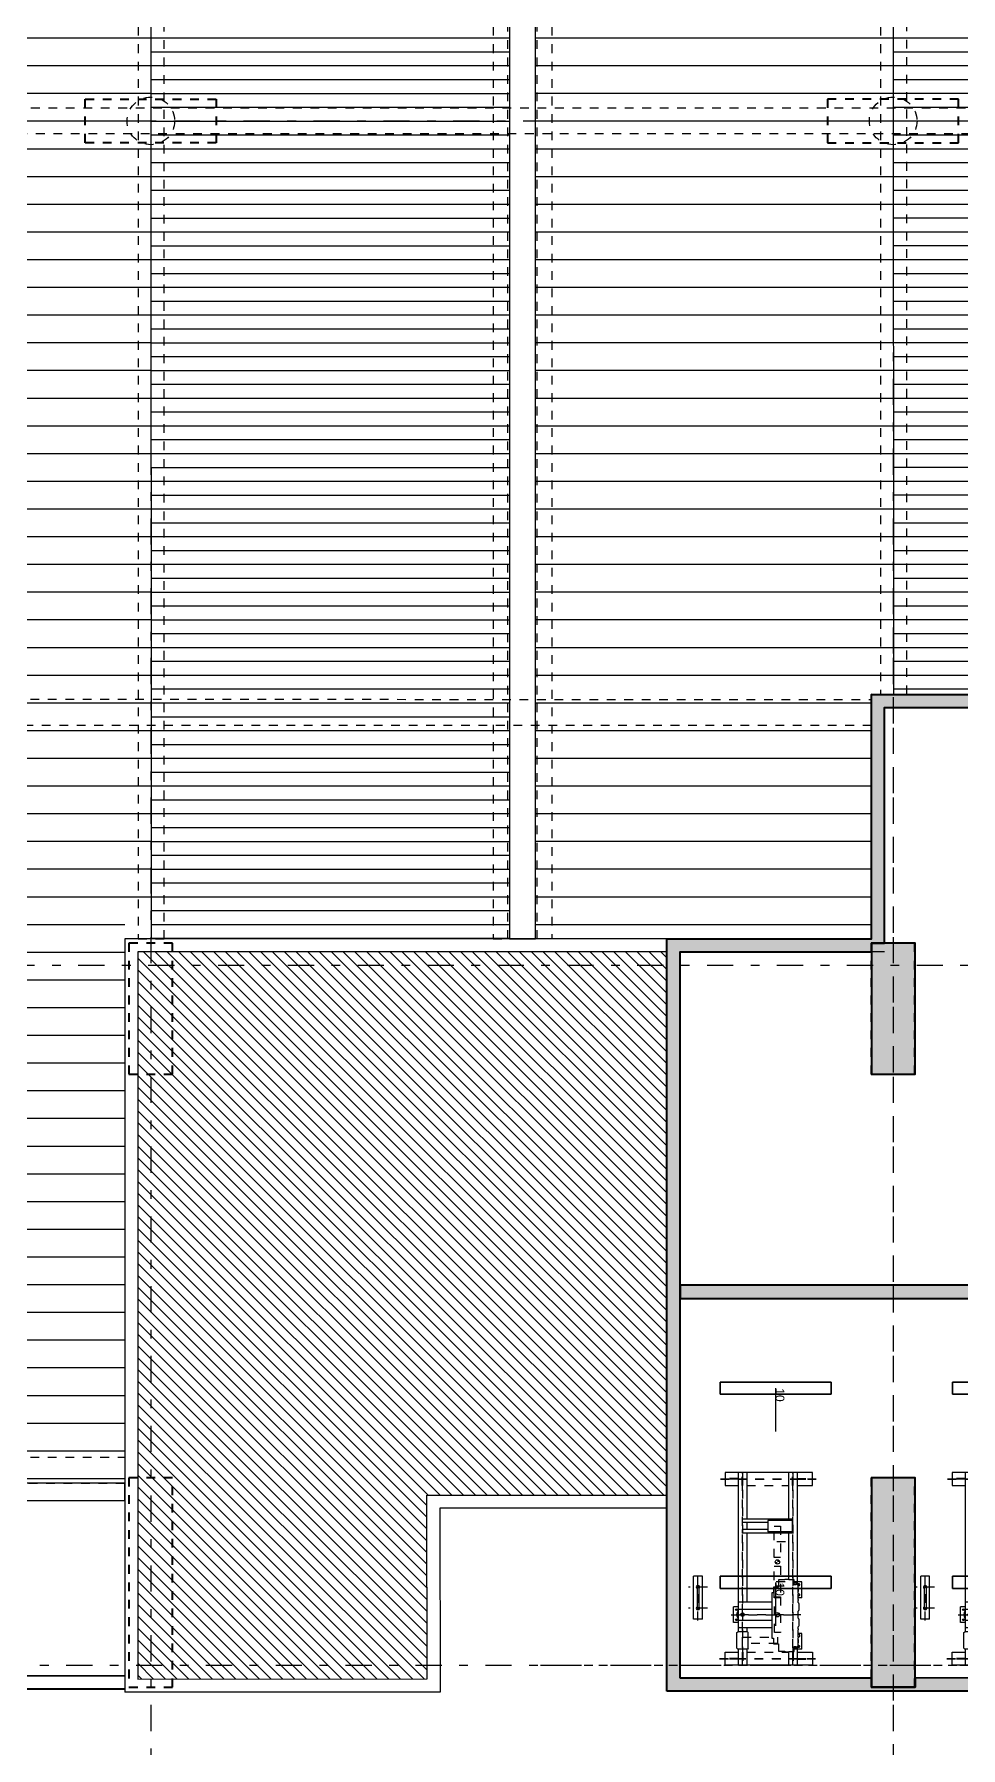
# Model space of a CAD drawing. Header units: millimetres. Extents: x 3781 to 4924, y 1639 to 1721.
# Drawn here: x 4886.32 to 4896.93, y 1649.56 to 1669.2 of the extents above; entities that cross this region are included whole.
import ezdxf

# ---------------------------------------------------------------- set-up
doc = ezdxf.new("R2010")
doc.units = ezdxf.units.MM
for name, pattern in [('CENTER', [0.7, 0.3, -0.2, 0, -0.2]), ('CENTERX2', [4, 2.5, -0.5, 0.5, -0.5]), ('DASHDOT2', [0.5, 0.25, -0.125, 0, -0.125]), ('DASHED2', [9.525, 6.35, -3.175]), ('DASHEDX2', [1.5, 1, -0.5]), ('HIDDEN', [0.375, 0.25, -0.125]), ('HIDDEN2', [0.1875, 0.125, -0.0625]), ('PHANTOMX2', [5, 2.5, -0.5, 0.5, -0.5, 0.5, -0.5])]:
    doc.linetypes.add(name, pattern=pattern)
doc.layers.get('Defpoints').update_dxf_attribs({"color": 255})
for name, color, linetype in [('ANGULO', 3, 'Continuous'), ('CIELOS', 2, 'Continuous'), ('DLXLUM10', 50, 'Continuous'), ('DLXLUMEX', 2, 'Continuous'), ('E-BORDE LOSA', 4, 'Continuous'), ('EJE-ESTRUCTURA', 1, 'CENTER'), ('EJES', 1, 'DASHDOT2'), ('HATCH', 2, 'Continuous'), ('JCA_PROYECCIONES', 1, 'HIDDEN2'), ('MAQUINA', 31, 'Continuous'), ('MAQUINA BASE', 82, 'Continuous'), ('MAQUINA VIGAS', 84, 'Continuous'), ('MAQUINA ZAPATAS', 84, 'Continuous'), ('MUROS', 30, 'Continuous'), ('PROYECCION', 1, 'DASHED2')]:
    doc.layers.add(name, color=color, linetype=linetype)
for name, color, linetype, lineweight in [('Columna', 6, 'Continuous', 40), ('Estructura', 6, 'Continuous', 40), ('Muro', 4, 'Continuous', 40)]:
    doc.layers.add(name, color=color, linetype=linetype, lineweight=lineweight)
doc.styles.get("Standard").update_dxf_attribs({"font": 'arial.ttf'})

# ---------------------------------------------------------------- blocks, each defined once
blk = doc.blocks.new('estruct terraza')
at = {"layer": 'EJE-ESTRUCTURA'}
for p, q in [((2522.5, -5855.354), (2522.5, -5914.914)), ((2531, -5855.354), (2531, -5914.914)), ((2513.163, -5893.999), (2544.533, -5893.999)), ((2512.87, -5903.674), (2544.533, -5903.674)), ((2512.731, -5911.699), (2544.533, -5911.699))]:
    blk.add_line(p, q, dxfattribs=at)
at = {"layer": 'Estructura', "color": 1, "linetype": 'HIDDEN2', "ltscale": 0.3}
for points in [[(2523.25, -5893.749), (2523.25, -5894.249), (2521.75, -5894.249), (2521.75, -5893.749)], [(2530.25, -5893.749), (2530.25, -5894.249), (2531.75, -5894.249), (2531.75, -5893.749)], [(2522.75, -5904.924), (2522.75, -5903.424), (2522.25, -5903.424), (2522.25, -5904.924)], [(2531.25, -5904.924), (2531.25, -5903.424), (2530.75, -5903.424), (2530.75, -5904.924)], [(2522.25, -5909.549), (2522.25, -5911.949), (2522.75, -5911.949), (2522.75, -5909.549)], [(2530.75, -5909.549), (2530.75, -5911.949), (2531.25, -5911.949), (2531.25, -5909.549)]]:
    blk.add_lwpolyline(points, close=True, dxfattribs=at)
blk = doc.blocks.new('estructura cubiertas')
at = {"layer": 'EJE-ESTRUCTURA'}
for p, q in [((2122.5, -5855.354), (2122.5, -5914.914)), ((2131, -5855.354), (2131, -5914.914)), ((2113.163, -5893.999), (2144.533, -5893.999)), ((2112.87, -5903.674), (2144.533, -5903.674)), ((2112.731, -5911.699), (2144.533, -5911.699))]:
    blk.add_line(p, q, dxfattribs=at)
at = {"layer": 'Estructura', "color": 1, "linetype": 'HIDDEN2', "ltscale": 0.3}
for points in [[(2123.25, -5893.749), (2123.25, -5894.249), (2121.75, -5894.249), (2121.75, -5893.749)], [(2130.25, -5893.749), (2130.25, -5894.249), (2131.75, -5894.249), (2131.75, -5893.749)], [(2122.75, -5904.924), (2122.75, -5903.424), (2122.25, -5903.424), (2122.25, -5904.924)], [(2131.25, -5904.924), (2131.25, -5903.424), (2130.75, -5903.424), (2130.75, -5904.924)], [(2122.25, -5909.549), (2122.25, -5911.949), (2122.75, -5911.949), (2122.75, -5909.549)], [(2130.75, -5909.549), (2130.75, -5911.949), (2131.25, -5911.949), (2131.25, -5909.549)]]:
    blk.add_lwpolyline(points, close=True, dxfattribs=at)
blk = doc.blocks.new('*U94')
for p, q in [((70, 637), (-70, 637)), ((-70, 637), (-70, -637)), ((-70, 637), (-70, -637)), ((-70, -637), (-70, 637)), ((-70, 637), (-70, 637)), ((70, 637), (-70, 637)), ((-70, 637), (-70, 637)), ((-70, 637), (70, 637)), ((-70, -637), (-70, 637)), ((-70, 637), (70, 637)), ((70, -637), (70, 637)), ((70, 637), (70, 637)), ((70, -637), (70, 637)), ((70, 637), (70, 637)), ((70, 637), (70, -637)), ((70, 637), (70, -637)), ((-70, -637), (70, -637)), ((-70, -637), (-70, -637)), ((-70, -637), (70, -637)), ((70, -637), (-70, -637)), ((-70, -637), (-70, -637)), ((70, -637), (-70, -637)), ((70, -637), (70, -637)), ((70, -637), (70, -637))]:
    blk.add_line(p, q)
at = {"color": 1}
blk.add_line((0, 0), (500, 0), dxfattribs=at)
at = {"layer": 'DLXLUMEX', "color": 7}
blk.add_text('10', height=100, dxfattribs=at).set_placement((0, 0))
blk = doc.blocks.new('dcedfedwed')
at = {"layer": 'HATCH'}
h = blk.add_hatch(color=256, dxfattribs=at)
h.paths.add_polyline_path([(0, 630), (0, 605), (25, 605, 0.414214)])
h.paths.add_polyline_path([(0, 605), (-25, 605, 0.414214), (0, 580)])
h = blk.add_hatch(color=256, dxfattribs=at)
h.paths.add_polyline_path([(0, 25), (0, 0), (25, 0, 0.414214)])
h.paths.add_polyline_path([(0, 0), (-25, 0, 0.414214), (0, -25)])
at = {"layer": 'ANGULO', "linetype": 'CENTERX2'}
for p, q in [((-87, 230), (87, 230)), ((-92, -230), (92, -230))]:
    blk.add_line(p, q, dxfattribs=at)
at = {"layer": 'EJES', "ltscale": 2}
for p, q in [((910, 670), (910, 150)), ((800, 530), (1020, 530)), ((800, 290), (1020, 290))]:
    blk.add_line(p, q, dxfattribs=at)
for points, elevation in [([(-175, -1025), (-175, 1185)], 0), ([(532, 605), (-268, 605)], -388613), ([(654, -950), (-445, -950)], -388613)]:
    blk.add_lwpolyline(points, close=True, dxfattribs=dict(at, elevation=elevation))
for points in [[(400, -1025), (400, 1185)], [(662, 1110), (-437, 1110)]]:
    blk.add_lwpolyline(points, close=True, dxfattribs=at)
at = {"layer": 'HATCH'}
for centre in [(0, 605), (0, 0)]:
    blk.add_circle(centre, 25, dxfattribs=at)
at = {"layer": 'MAQUINA', "linetype": 'Continuous', "ltscale": 3, "elevation": -388613}
blk.add_lwpolyline([(-189, 205), (-135, 205, -0.365977), (-132, 202, 0.365977), (-129, 200), (-85, 200), (-85, 206), (-10, 206), (-10, 290), (44, 290), (44, 355), (64, 355), (64, 875), (44, 875), (44, 940), (-10, 940), (-10, 1024), (-85, 1024), (-85, 1030), (-129, 1030, 0.365977), (-132, 1028, -0.365977), (-135, 1025), (-193, 1025), (-193, 970), (-216, 970), (-216, 977, 0.414214), (-218, 978), (-232, 978, 0.414214), (-233, 977), (-233, 965), (-238, 965), (-238, 880), (-237, 880), (-237, 870), (-240, 870, 0.388879), (-241, 868), (-241, 862, 0.388879), (-240, 860), (-237, 860), (-237, 780), (-240, 780, 0.388879), (-241, 778), (-241, 772, 0.388879), (-240, 770), (-237, 769), (-237, 744, 0.27418), (-247, 727), (-247, 663, 0.27418), (-237, 646), (-237, 610), (-240, 610, 0.388879), (-241, 608), (-241, 602, 0.388879), (-240, 600), (-237, 600), (-237, 564, 0.27418), (-247, 547), (-247, 483, 0.27418), (-237, 466), (-237, 441), (-240, 440, 0.388879), (-241, 438), (-241, 432, 0.388879), (-240, 430), (-237, 430), (-237, 370), (-240, 370, 0.388879), (-241, 368), (-241, 362, 0.388879), (-240, 360), (-237, 360), (-237, 352), (-238, 352), (-238, 265), (-233, 265), (-233, 254, 0.414214), (-232, 252), (-218, 252, 0.414214), (-216, 254), (-216, 262), (-193, 262), (-193, 206), (-189, 206)], format="xyb", dxfattribs=at)
at = {"layer": 'MAQUINA BASE', "linetype": 'Continuous', "ltscale": 3}
for p, q in [((335, 990, -388613), (345, 1000, -388613)), ((335, 990, -388613), (335, 810, -388613)), ((345, 1000, -388613), (455, 1000, -388613)), ((465, 990, -388613), (455, 1000, -388613)), ((465, 990, -388613), (465, 810, -388613)), ((335, 810, -388613), (345, 800, -388613)), ((345, 800, -388613), (455, 800, -388613)), ((465, 810, -388613), (455, 800, -388613)), ((64, 670), (450, 670)), ((860, 655), (960, 655)), ((860, 655), (860, 165)), ((960, 655), (960, 165)), ((450, 540), (64, 540)), ((899, 535), (902, 535)), ((899, 285), (899, 535)), ((906, 528), (902, 535)), ((914, 528), (918, 535)), ((921, 535), (918, 535)), ((921, 285), (921, 535)), ((899, 285), (902, 285)), ((906, 292), (902, 285)), ((914, 292), (918, 285)), ((921, 285), (918, 285)), ((860, 165), (960, 165))]:
    blk.add_line(p, q, dxfattribs=at)
at = {"layer": 'MAQUINA BASE', "linetype": 'Continuous', "ltscale": 3, "elevation": -388613}
blk.add_lwpolyline([(-193, 985), (-235, 985), (-235, 965)], dxfattribs=at)
at = {"layer": 'MAQUINA BASE', "linetype": 'Continuous', "ltscale": 3}
for points in [[(64, 460), (440, 460), (450, 470), (450, 740), (440, 750), (64, 750)], [(-235, 265), (-235, 245), (-193, 245)]]:
    blk.add_lwpolyline(points, dxfattribs=at)
blk.add_circle((400, 605), 20, dxfattribs=at)
for centre, radius, start, end in [((910, 530), 20, 303.367, 236.633), ((910, 530), 4, 0, 180), ((910, 530), 4, 180, 0), ((910, 290), 20, 123.367, 56.633), ((910, 290), 4, 0, 180), ((910, 290), 4, 180, 0)]:
    blk.add_arc(centre, radius, start, end, dxfattribs=at)
at = {"layer": 'MAQUINA VIGAS'}
for p, q in [((-225, 1000, -388613), (-225, 1185)), ((-125, 1030, -388613), (-125, 1185)), ((350, 1000, -388613), (350, 1185)), ((450, 1000, -388613), (450, 1185)), ((350, 750), (350, 800, -388613)), ((450, 675), (450, 800, -388613)), ((350, 185), (350, 460)), ((450, -1025), (450, 495)), ((-225, -1025), (-225, 230)), ((-125, -315), (-125, 200)), ((350, -315), (350, 185)), ((-175, -330), (-175, -370)), ((-175, -330), (400, -330)), ((-170, -475), (-170, -345)), ((-170, -345), (110, -345)), ((-125, -330), (-125, -315)), ((110, -475), (110, -345)), ((110, -370), (400, -370)), ((350, -330), (350, -315)), ((350, -450), (350, -370)), ((400, -330), (400, -370)), ((-175, -450), (-175, -490)), ((-175, -490), (400, -490)), ((-170, -475), (110, -475)), ((-125, -1025), (-125, -490)), ((110, -450), (400, -450)), ((350, -1025), (350, -490)), ((400, -450), (400, -490))]:
    blk.add_line(p, q, dxfattribs=at)
at = {"layer": 'MAQUINA VIGAS', "linetype": 'PHANTOMX2', "ltscale": 2}
for p, q in [((350, 1035), (-125, 1035)), ((350, -875), (-125, -875))]:
    blk.add_line(p, q, dxfattribs=at)
at = {"layer": 'MAQUINA VIGAS', "linetype": 'DASHEDX2', "ltscale": 3}
for p, q in [((-175, -370), (-170, -370)), ((-175, -450), (-170, -450))]:
    blk.add_line(p, q, dxfattribs=at)
at = {"layer": 'MAQUINA VIGAS', "linetype": 'CENTERX2', "ltscale": 2}
blk.add_line((-61, -330), (61, -330), dxfattribs=at)
at = {"layer": 'MAQUINA VIGAS'}
for points in [[(-225, 1035), (-400, 1035), (-400, 1185), (600, 1185), (600, 1035), (450, 1035)], [(-225, -875), (-400, -875), (-400, -1025), (600, -1025), (600, -875), (450, -875)]]:
    blk.add_lwpolyline(points, dxfattribs=at)
at = {"layer": 'MAQUINA ZAPATAS', "linetype": 'Continuous', "ltscale": 3}
for p, q in [((-280, 1000, -388613), (-280, 820, -388613)), ((-280, 1000, -388613), (-193, 1000, -388613)), ((-280, 820, -388613), (-237, 820, -388613)), ((450, 695), (505, 695)), ((505, 695), (505, 515)), ((-280, 410, -388613), (-237, 410)), ((-280, 410, -388613), (-280, 230)), ((450, 515), (505, 515)), ((-280, 230), (-193, 230))]:
    blk.add_line(p, q, dxfattribs=at)
for centre in [(470, 663), (470, 547)]:
    blk.add_circle(centre, 10, dxfattribs=at)
for centre, radius, start, end in [((-239, 844), 17.6, 97.1345, 277.845), ((-246, 968, -388613), 10, 342.5424, 314.427), ((-175, 910, -388613), 67.5, 160.1763, 199.8237), ((400, 605), 67.5, 317.7946, 42.2054), ((-246, 378), 10, 25.8419, 296.1197), ((-246, 262), 10, 45.573, 17.4576), ((-175, 320), 67.5, 160.1763, 199.8237), ((-246, 378), 10, 307.5793, 334.1581), ((-246, 378), 10, 307.5793, 334.1581)]:
    blk.add_arc(centre, radius, start, end, dxfattribs=at)
at = {"layer": 'PROYECCION'}
for p, q in [((-179, 1035), (-179, 1185)), ((-172, 1035), (-172, 1185)), ((396, 1035), (396, 1185)), ((403, 1035), (403, 1185)), ((-225, 1113), (-400, 1113)), ((-225, 1106), (-400, 1106)), ((450, 1113), (600, 1113)), ((450, 1106), (600, 1106)), ((-225, -947), (-400, -947)), ((-225, -954), (-400, -954)), ((-179, -875), (-179, -1025)), ((-172, -875), (-172, -1025)), ((396, -875), (396, -1025)), ((403, -875), (403, -1025)), ((450, -947), (600, -947)), ((450, -954), (600, -954))]:
    blk.add_line(p, q, dxfattribs=at)
at = {"layer": 'PROYECCION', "linetype": 'DASHEDX2', "elevation": -388613}
for points in [[(-35, 810), (35, 810), (35, 400), (-35, 400)], [(0, 936), (400, 936), (400, 864), (0, 864)], [(-36, 410), (36, 410), (36, 50), (-36, 50)], [(-36, -50), (36, -50), (36, -410), (-36, -410)]]:
    blk.add_lwpolyline(points, close=True, dxfattribs=at)

msp = doc.modelspace()

# ---------------------------------------------------------------- hatches: boundary and pattern name
at = {"layer": 'E-BORDE LOSA', "ltscale": 0.01}
h = msp.add_hatch(dxfattribs=at)
h.set_pattern_fill('ANSI31', color=251, scale=0.1, angle=135)
h.set_pattern_definition([(180, (2547.37564, 7637.20172), (-3e-17, -0.3175), [])])
h.paths.add_polyline_path([(4883.572, 1652.59), (4887.357, 1652.59), (4887.357, 1659.149), (4887.657, 1659.149), (4887.657, 1678.881), (4884.784, 1678.853), (4884.785, 1661.574), (4883.572, 1661.575)])
h = msp.add_hatch(dxfattribs=at)
h.set_pattern_fill('ANSI31', color=251, scale=0.05, angle=135)
h.set_pattern_definition([(180, (2558.3604, 7637.20101), (-1e-17, -0.15875), [])])
h.paths.add_polyline_path([(4887.658, 1658.827), (4891.762, 1658.827), (4891.762, 1678.881), (4887.658, 1678.881)])
h = msp.add_hatch(dxfattribs=at)
h.set_pattern_fill('ANSI31', color=251, scale=0.1, angle=135)
h.set_pattern_definition([(180, (2578.88986, 7637.20172), (-3e-17, -0.3175), [])])
h.paths.add_polyline_path([(4892.062, 1658.828), (4895.907, 1658.828), (4895.909, 1661.632), (4896.16, 1661.632), (4896.156, 1678.881), (4892.061, 1678.882)])
h = msp.add_hatch(dxfattribs=at)
h.set_pattern_fill('ANSI31', color=251, scale=0.05, angle=135)
h.set_pattern_definition([(180, (2565.1563, 7637.20172), (-1e-17, -0.15875), [])])
h.paths.add_polyline_path([(4896.158, 1661.631), (4900.252, 1661.631), (4900.252, 1668.303), (4898.758, 1668.303), (4898.758, 1678.881), (4896.158, 1678.881)])
h = msp.add_hatch(color=251, dxfattribs=at)
h.dxf.hatch_style = 1
h.paths.add_polyline_path([(4907.708, 1661.629), (4895.909, 1661.629), (4895.908, 1658.828), (4893.566, 1658.828), (4893.566, 1650.207), (4900.809, 1650.208), (4900.809, 1652.304), (4903.354, 1652.304), (4903.354, 1650.203), (4907.708, 1650.203)])
h.paths.add_polyline_path([(4907.558, 1650.353), (4903.904, 1650.353), (4903.904, 1650.253), (4903.404, 1650.253), (4903.404, 1652.454), (4900.659, 1652.454), (4900.659, 1650.358), (4896.407, 1650.357), (4896.407, 1650.254), (4895.907, 1650.253), (4895.907, 1650.357), (4893.716, 1650.357), (4893.716, 1658.678), (4895.907, 1658.678), (4895.907, 1658.778), (4896.057, 1658.778), (4896.059, 1661.479), (4905.14, 1661.479), (4905.14, 1658.653), (4905.292, 1658.653), (4905.292, 1661.479), (4907.558, 1661.479)], flags=16)
h.paths.add_polyline_path([(4903.904, 1657.377), (4903.904, 1656.358), (4903.904, 1656.205), (4894.153, 1656.205), (4894.153, 1656.358), (4903.752, 1656.358), (4903.752, 1657.377)], flags=0)
h.paths.add_polyline_path([(4902.509, 1658.779), (4902.509, 1658.626), (4897.904, 1658.626), (4897.904, 1658.779), (4897.904, 1661.282), (4898.056, 1661.282), (4898.056, 1658.779)], flags=0)
h.paths.add_polyline_path([(4907.446, 1654.51), (4907.446, 1654.358), (4904.804, 1654.358), (4904.804, 1654.51)], flags=0)
h.paths.add_polyline_path([(4903.904, 1654.507), (4903.904, 1652.653), (4903.752, 1652.653), (4903.752, 1654.507)], flags=0)
h = msp.add_hatch(color=251, dxfattribs=at)
h.dxf.hatch_style = 1
h.paths.add_polyline_path([(4904.134, 1658.626), (4904.134, 1658.779), (4897.904, 1658.779), (4897.904, 1658.626)])
h.paths.add_polyline_path([(4898.056, 1661.479), (4897.904, 1661.479), (4897.904, 1658.779), (4898.056, 1658.779)])
h.paths.add_polyline_path([(4893.716, 1654.858), (4893.716, 1654.705), (4900.812, 1654.705), (4900.812, 1654.858)])
h.paths.add_polyline_path([(4900.812, 1654.858), (4900.659, 1654.858), (4900.659, 1657.618), (4900.812, 1657.618)])
h.paths.add_polyline_path([(4906.55, 1656.51), (4906.55, 1656.358), (4903.557, 1656.358), (4903.557, 1652.653), (4903.404, 1652.653), (4903.404, 1656.51)])
h.paths.add_polyline_path([(4900.812, 1652.454), (4900.659, 1652.454), (4900.659, 1653.705), (4900.812, 1653.705)])
at = {"layer": 'E-BORDE LOSA'}
h = msp.add_hatch(dxfattribs=at)
h.set_pattern_fill('ANSI31', color=252, scale=0.03, angle=228.084, style=0)
h.set_pattern_definition([(315, (5626.32628, 2813.4561), (0.067351921, 0.067351921), [])])
h.paths.add_polyline_path([(4893.566, 1658.677), (4893.566, 1652.452), (4890.816, 1652.453), (4890.82, 1650.346), (4887.508, 1650.345), (4887.507, 1658.678)])
at = {"layer": 'E-BORDE LOSA', "ltscale": 0.01}
h = msp.add_hatch(color=250, dxfattribs=at)
h.dxf.hatch_style = 1
h.paths.add_polyline_path([(4895.907, 1657.278), (4896.407, 1657.278), (4896.407, 1658.778), (4895.907, 1658.778)])
h.paths.add_polyline_path([(4895.907, 1650.253), (4896.407, 1650.253), (4896.407, 1652.653), (4895.907, 1652.653)])
h.paths.add_polyline_path([(4903.404, 1650.253), (4903.904, 1650.253), (4903.904, 1652.653), (4903.404, 1652.653)])
h.paths.add_polyline_path([(4904.009, 1658.278), (4904.009, 1658.778), (4902.509, 1658.778), (4902.509, 1658.278)])

# ---------------------------------------------------------------- linework, layer by layer
at = {"layer": 'CIELOS', "ltscale": 0.01}
for p, q in [((4887.657, 1678.881), (4887.659, 1658.827)), ((4896.157, 1678.881), (4896.16, 1661.632))]:
    msp.add_line(p, q, dxfattribs=at)
for points in [[(4887.357, 1652.59), (4878.678, 1652.59), (4878.678, 1661.575), (4884.484, 1661.575), (4884.484, 1678.881), (4899.058, 1678.881), (4899.058, 1668.303), (4903.73, 1668.303), (4903.729, 1661.628), (4903.93, 1661.629), (4903.93, 1668.503), (4899.258, 1668.503), (4899.258, 1679.081), (4884.284, 1679.081), (4884.284, 1661.775), (4878.478, 1661.775), (4878.478, 1652.39), (4887.357, 1652.39), (4887.357, 1652.59)], [(4903.729, 1661.628), (4895.909, 1661.632), (4895.907, 1658.828), (4887.357, 1658.827), (4887.357, 1652.59)]]:
    msp.add_lwpolyline(points, dxfattribs=at)
msp.add_lwpolyline([(4892.062, 1678.881), (4891.762, 1678.881), (4891.762, 1658.827), (4892.062, 1658.827)], close=True, dxfattribs=at)
at = {"layer": 'Columna', "ltscale": 0.01}
for points in [[(4895.907, 1657.278), (4896.407, 1657.278), (4896.407, 1658.778), (4895.907, 1658.778)], [(4895.907, 1650.253), (4896.407, 1650.253), (4896.407, 1652.653), (4895.907, 1652.653)]]:
    msp.add_lwpolyline(points, close=True, dxfattribs=at)
at = {"layer": 'E-BORDE LOSA'}
for p, q in [((4887.357, 1658.828), (4887.358, 1650.195)), ((4893.565, 1658.678), (4887.507, 1658.678)), ((4887.507, 1658.678), (4887.508, 1650.345)), ((4896.057, 1658.678), (4893.716, 1658.678)), ((4890.82, 1650.346), (4890.816, 1652.452)), ((4890.816, 1652.452), (4893.566, 1652.452)), ((4893.562, 1652.302), (4890.966, 1652.302)), ((4890.966, 1652.302), (4890.97, 1650.196)), ((4887.508, 1650.345), (4890.82, 1650.346)), ((4890.97, 1650.196), (4887.358, 1650.195))]:
    msp.add_line(p, q, dxfattribs=at)
at = {"layer": 'EJE-ESTRUCTURA'}
for p, q in [((4896.157, 1662.398), (4896.157, 1649.29)), ((4892.119, 1650.503), (4908.836, 1650.503))]:
    msp.add_line(p, q, dxfattribs=at)
at = {"layer": 'Estructura'}
for points in [[(4896.407, 1657.278), (4896.407, 1658.778), (4895.907, 1658.778), (4895.907, 1657.278)], [(4895.907, 1652.653), (4895.907, 1650.253), (4896.407, 1650.253), (4896.407, 1652.653)]]:
    msp.add_lwpolyline(points, close=True, dxfattribs=at)
at = {"layer": 'JCA_PROYECCIONES', "ltscale": 0.01}
for points in [[(4887.811, 1678.881), (4887.511, 1678.881), (4887.511, 1658.828), (4887.811, 1658.828)], [(4891.743, 1678.881), (4891.575, 1678.881), (4891.575, 1658.828), (4891.743, 1658.828)], [(4892.08, 1678.881), (4892.249, 1678.881), (4892.249, 1658.828), (4892.08, 1658.828)], [(4896.311, 1678.881), (4896.011, 1678.881), (4896.013, 1661.632), (4896.313, 1661.632)], [(4884.484, 1668.053), (4884.484, 1668.353), (4903.841, 1668.353), (4903.841, 1668.053)], [(4878.678, 1661.275), (4878.678, 1661.575), (4895.909, 1661.573), (4895.909, 1661.273)], [(4878.678, 1652.59), (4878.678, 1652.89), (4887.357, 1652.888), (4887.357, 1652.588)]]:
    msp.add_lwpolyline(points, close=True, dxfattribs=at)
for centre in [(4887.657, 1668.203), (4896.157, 1668.203)]:
    msp.add_circle(centre, 0.273, dxfattribs=at)
at = {"layer": 'Muro', "color": 1}
for points in [[(4890.472, 1704.659), (4876.113, 1704.659), (4876.113, 1650.234), (4887.358, 1650.235)], [(4893.88, 1702.863), (4890.322, 1702.863), (4890.322, 1704.509), (4876.263, 1704.509), (4876.263, 1650.384), (4887.358, 1650.385)]]:
    msp.add_lwpolyline(points, dxfattribs=at)
at = {"layer": 'Muro', "ltscale": 0.01}
for points in [[(4893.566, 1650.207), (4893.566, 1658.828), (4895.908, 1658.828), (4895.909, 1661.629), (4907.708, 1661.629), (4907.708, 1650.203), (4903.354, 1650.203), (4903.354, 1652.304), (4900.809, 1652.304), (4900.809, 1650.208)], [(4893.716, 1650.357), (4893.716, 1658.678), (4895.907, 1658.678), (4895.907, 1658.778), (4896.057, 1658.778), (4896.059, 1661.479), (4907.558, 1661.479), (4907.558, 1650.353), (4903.904, 1650.353), (4903.904, 1650.253), (4903.404, 1650.253), (4903.404, 1652.454), (4900.659, 1652.454), (4900.659, 1650.358), (4896.407, 1650.357), (4896.407, 1650.254), (4895.907, 1650.253), (4895.907, 1650.357)], [(4893.716, 1654.858), (4893.716, 1654.705), (4900.812, 1654.705), (4900.812, 1654.858)]]:
    msp.add_lwpolyline(points, close=True, dxfattribs=at)

# ---------------------------------------------------------------- block references
at = {"layer": 'Defpoints'}
msp.add_blockref('estruct terraza', (2365.156, 7562.202), dxfattribs=at)
at = {"layer": 'DLXLUM10', "xscale": 0.0009968602825745684, "yscale": 0.0009968602825745684, "zscale": 0.0009968602825745684, "rotation": 270}
for p in [(4894.811, 1653.679), (4897.47, 1653.679), (4894.811, 1651.453), (4897.47, 1651.453)]:
    msp.add_blockref('*U94', p, dxfattribs=at)
at = {"layer": 'Muro', "linetype": 'HIDDEN'}
msp.add_blockref('estructura cubiertas', (2765.156, 7562.202), dxfattribs=at)
at = {"layer": 'MUROS', "xscale": 0.001, "yscale": 0.001, "zscale": 0.001, "rotation": 180}
for p in [(4894.832, 1651.688), (4897.432, 1651.688)]:
    msp.add_blockref('dcedfedwed', p, dxfattribs=at)

doc.saveas('drawing.dxf')
